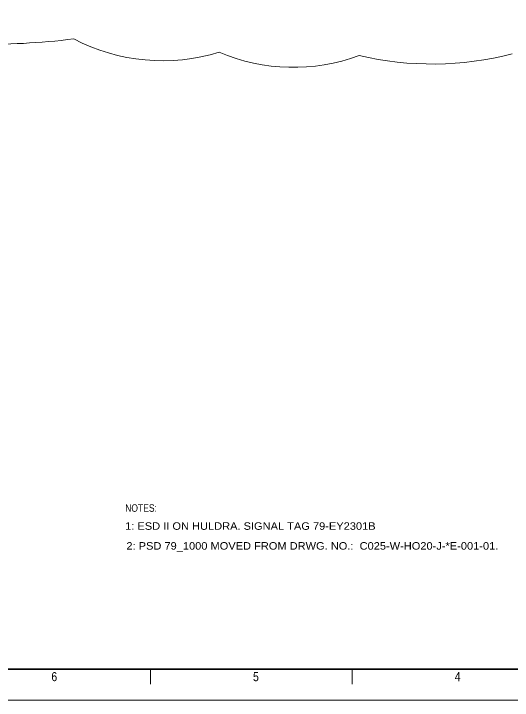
# Model space of a CAD drawing. Header units: millimetres. Extents: x 0 to 841, y 0 to 594.
# Drawn here: x 440.9 to 606.9, y 0 to 228.6 of the extents above; entities that cross this region are included whole.
import ezdxf
from ezdxf.enums import TextEntityAlignment as Align

# ---------------------------------------------------------------- set-up
doc = ezdxf.new("R2010")
doc.units = ezdxf.units.MM
doc.header["$LTSCALE"] = 1.2
for name, color, linetype, lineweight in [('1', 7, 'Continuous', 13), ('12', 7, 'Continuous', 13), ('51', 7, 'Continuous', 13), ('9', 7, 'Continuous', 13)]:
    doc.layers.add(name, color=color, linetype=linetype, lineweight=lineweight)

msp = doc.modelspace()

# ---------------------------------------------------------------- linework, layer by layer
at = {"layer": '1', "lineweight": 35}
msp.add_line((829.263, 10.382), (10.333, 10.382), dxfattribs=at)
at = {"layer": '1'}
for p, q in [((486.455, 10.382), (486.455, 5.348)), ((553.613, 10.382), (553.613, 5.348))]:
    msp.add_line(p, q, dxfattribs=at)
at = {"layer": '12'}
msp.add_lwpolyline([(0, 594), (841, 594), (841, 0), (0, 0)], close=True, dxfattribs=at)
at = {"layer": '51'}
for centre, radius, start, end in [((433.122, 438.025), 219.598, 268.46336, 277.26274), ((490.462, 276.495), 63.602, 242.2862, 287.23951), ((533.993, 273.556), 62.855, 246.87893, 290.35974), ((580.241, 318.482), 106.677, 256.78904, 284.47044)]:
    msp.add_arc(centre, radius, start, end, dxfattribs=at)
at = {"layer": '9'}
msp.add_lwpolyline([(0, 0), (841, 0), (841, 594), (0, 594)], close=True, dxfattribs=at)

# ---------------------------------------------------------------- texts
at = {"layer": '1', "width": 0.85}
for s, p in [('6', (454.385, 6.354)), ('5', (521.543, 6.354)), ('4', (588.702, 6.354))]:
    msp.add_text(s, height=3.02, dxfattribs=at).set_placement(p, align=Align.CENTER)
at = {"layer": '12'}
for s, width, p in [('NOTES:', 0.85, (478, 62.749)), ('1: ESD II ON HULDRA. SIGNAL TAG 79-EY2301B', 1.1, (478, 56.749)), ('2: PSD 79_1000 MOVED FROM DRWG. NO.:  C025-W-HO20-J-*E-001-01.', 1.1, (478.409, 50.144))]:
    msp.add_text(s, height=2.5, dxfattribs=dict(at, width=width)).set_placement(p)

doc.saveas('drawing.dxf')
